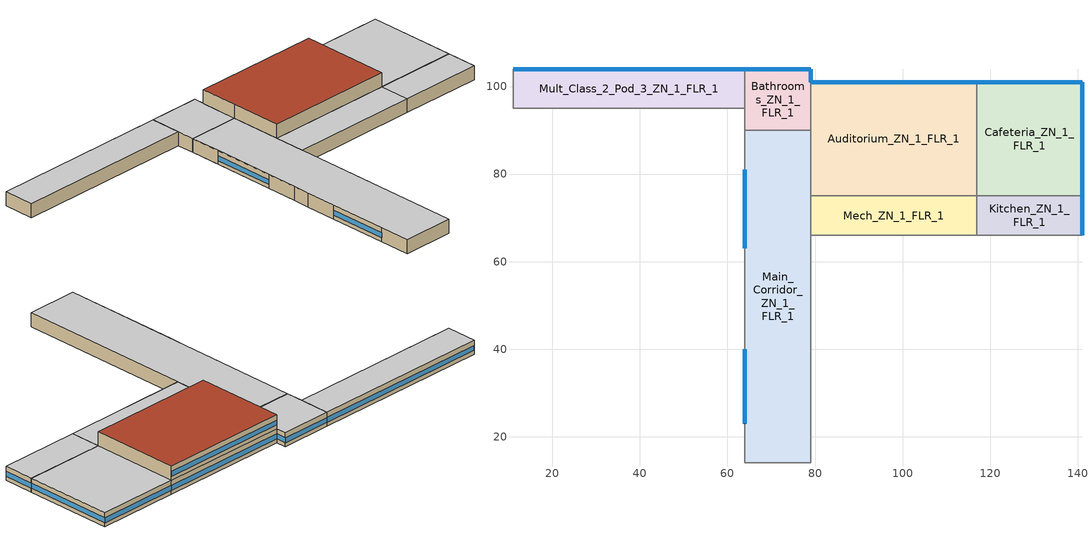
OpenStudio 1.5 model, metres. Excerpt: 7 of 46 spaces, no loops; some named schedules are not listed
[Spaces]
Kitchen_ZN_1_FLR_1
 floor ground: 141,75 141,66 117,66 117,75 z0
 wall outside: 141,66 141,75 z0:4
 wall to Cafeteria_ZN_1_FLR_1: 141,75 117,75 z0:4
 wall to Aux_Gym_ZN_1_FLR_1: 117,66 141,66 z0:4
 wall to Mech_ZN_1_FLR_1: 117,75 117,66 z0:4
 window: 141,66.05 141,74.95 z1.1:2.52
 ceiling to LIBRARY_MEDIA_CENTER_ZN_1_FLR_2: 141,66 141,75 117,75 117,66 z4
Auditorium_ZN_1_FLR_1
 floor ground: 117,101 117,75 79,75 79,101 z0
 wall outside: 117,101 79,101 z4:8; 117,101 79,101 z0:4
 wall to LIBRARY_MEDIA_CENTER_ZN_1_FLR_2: 117,75 117,101 z4:8
 wall to Main_Corridor_ZN_1_FLR_1: 79,90 79,75 z0:4
 wall to Cafeteria_ZN_1_FLR_1: 117,75 117,101 z0:4
 wall to Bathrooms_ZN_1_FLR_2: 79,101 79,90 z4:8
 wall to Bathrooms_ZN_1_FLR_1: 79,101 79,90 z0:4
 wall to Main_Corridor_ZN_1_FLR_2: 79,90 79,75 z4:8
 wall to Mech_ZN_1_FLR_2: 79,75 117,75 z4:8
 wall to Mech_ZN_1_FLR_1: 79,75 117,75 z0:4
 window: 116.95,101 79.05,101 z5.1:6.5; 116.95,101 79.05,101 z1.1:2.5
 roof outside: 117,75 117,101 79,101 79,75 z8
Cafeteria_ZN_1_FLR_1
 floor ground: 141,101 141,75 117,75 117,101 z0
 wall outside: 141,75 141,101 117,101 z0:4
 window: 141,75.05 141,100.95 / 140.95,101 117.05,101 z1.1:2.51
 ceiling to LIBRARY_MEDIA_CENTER_ZN_1_FLR_2: 141,75 141,101 117,101 117,75 z4
Main_Corridor_ZN_1_FLR_1
 floor ground: 79,90 79,14 64,14 64,90 z0
 wall outside: 64,81 64,63 / 64,40 64,23 z0:4
 wall to Mult_Class_2_Pod_1_ZN_1_FLR_1: 64,23 64,14 z0:4
 wall to Mult_Class_2_Pod_2_ZN_1_FLR_1: 64,63 64,54 z0:4
 wall to Lobby_ZN_1_FLR_1: 64,14 79,14 z0:4
 wall to Mult_Class_1_Pod_3_ZN_1_FLR_1: 64,90 64,81 z0:4
 wall to Mech_ZN_1_FLR_1: 79,66 79,75 z0:4
 wall to Mult_Class_1_Pod_2_ZN_1_FLR_1: 64,49 64,40 z0:4
 wall to Gym_ZN_1_FLR_1: 79,14 79,66 z0:4
 wall to Corridor_Pod_2_ZN_1_FLR_1: 64,54 64,49 z0:4
 wall to Bathrooms_ZN_1_FLR_1: 79,90 64,90 z0:4
 window: 64,80.95 64,63.05 / 64,39.95 64,23.05 z1.1:2.51
 ceiling to Main_Corridor_ZN_1_FLR_2: 79,14 79,90 64,90 64,14 z4
Bathrooms_ZN_1_FLR_1
 floor ground: 79,104 79,90 64,90 64,104 z0
 wall outside: 79,101 79,104 64,104 z0:4
 wall to Corridor_Pod_3_ZN_1_FLR_1: 64,95 64,90 z0:4
 wall to Mult_Class_2_Pod_3_ZN_1_FLR_1: 64,104 64,95 z0:4
 window: 78.95,104 64.05,104 z1.1:2.51; 79,101.05 79,103.95 z1.1:2.55
 ceiling to Bathrooms_ZN_1_FLR_2: 79,90 79,104 64,104 64,90 z4
Mult_Class_2_Pod_3_ZN_1_FLR_1
 floor ground: 64,104 64,95 11,95 11,104 z0
 wall outside: 64,104 11,104 z0:4
 wall to Corner_Class_2_Pod_3_ZN_1_FLR_1: 11,104 11,95 z0:4
 wall to Corridor_Pod_3_ZN_1_FLR_1: 11,95 64,95 z0:4
 window: 63.95,104 11.05,104 z1.1:2.5
 ceiling to Mult_Class_2_Pod_3_ZN_1_FLR_2: 64,95 64,104 11,104 11,95 z4
Mech_ZN_1_FLR_1
 floor ground: 117,75 117,66 79,66 79,75 z0
 wall to Gym_ZN_1_FLR_1: 79,66 117,66 z0:4
 ceiling to Mech_ZN_1_FLR_2: 117,66 117,75 79,75 79,66 z4
[Site]
El Paso International Ap  Ut_TX_USA: Latitude {deg}=31.77; Longitude {deg}=-106.5; Time Zone {hr}=-7; Elevation {m}=1186; Terrain=City
[Building]
Secondary School: North Axis {deg}=0; Default Construction Set=90.1-2010 - CZ3a-3b - SecSchl
[ClimateZones]
Climate Zone Institution Name 1=ASHRAE; Climate Zone Document Name 1=ANSI/ASHRAE Standard 169; Climate Zone Document Year 1=2006; Climate Zone Institution Name 2=CEC; Climate Zone Document Name 2=California Climate Zone Descriptions; Climate Zone Document Year 2=1995
[Site:GroundTemperature:BuildingSurface]
19.527, 19.502, 19.536, 19.598, 20.002, 21.64, 22.225, 22.375, 21.449, 20.121, 19.802, 19.633
[Site:WaterMainsTemperature]
Calculation Method=Correlation; Annual Average Outdoor Air Temperature {C}=17.9417; Maximum Difference In Monthly Average Outdoor Air Temperatures {deltaC}=21.1
[SizingPeriod:DesignDay] Barometric Pressure {Pa}=87865; Sky Clearness=0; Rain Indicator=0; Snow Indicator=0; Day of Month=21; Daylight Saving Time Indicator=0; Humidity Indicating Type=Wetbulb; Dry-Bulb Temperature Range Modifier Type=DefaultMultipliers
Name | Maximum Dry-Bulb Temperature {C} | Daily Dry-Bulb Temperature Range {deltaC} | Humidity Indicating Conditions at Maximum Dry-Bulb {BasedOnField A3} | Wind Speed {m/s} | Wind Direction {deg} | Month | Day Type | Solar Model Indicator | ASHRAE Taub | ASHRAE Taud
El Paso International Ap  Ut Ann Clg .4% Condns DB=>MWB | 38.1 | 13 | 18.1 | 3.9 | 280 | 7 | SummerDesignDay | ASHRAETau | 0.605 | 1.547
El Paso International Ap  Ut Ann Htg 99.6% Condns DB | -5.2 | 0 | -5.2 | 2.2 | 20 | 12 | WinterDesignDay | ASHRAEClearSky
El Paso International Ap  Ut Ann Clg .4% Condns WB=>MDB | 30.1 | 13 | 21.3 | 3.9 | 280 | 7 | SummerDesignDay | ASHRAETau | 0.605 | 1.547
[DefaultConstructionSet]
90.1-2010 - CZ3a-3b - SecSchl: Default Exterior Surface Constructions=Default Surface Constructions 1; Default Interior Surface Constructions=Default Surface Constructions 2; Default Ground Contact Surface Constructions=Default Surface Constructions 3; Default Exterior SubSurface Constructions=Default Sub Surface Constructions 1; Default Interior SubSurface Constructions=Default Sub Surface Constructions 2; Interior Partition Construction=Interior Partition
[DefaultSurfaceConstructions]
Name | Floor Construction | Wall Construction | Roof Ceiling Construction
Default Surface Constructions 1 | ExtSlabCarpet 4in ClimateZone 1-8 | ASHRAE 90.1-2010 ExtWall SteelFrame ClimateZone 3 | ASHRAE 90.1-2010 ExtRoof IEAD ClimateZone 2-8
Default Surface Constructions 2 | Interior Floor | Interior Wall | Interior Ceiling
Default Surface Constructions 3 | ExtSlabCarpet 4in ClimateZone 1-8 | ExtSlabCarpet 4in ClimateZone 1-8 | ExtSlabCarpet 4in ClimateZone 1-8
[Construction]
ExtSlabCarpet 4in ClimateZone 1-8: MAT-CC05 4 HW CONCRETE, CP02 CARPET PAD
ASHRAE 90.1-2010 ExtWall SteelFrame ClimateZone 3: Wood Siding, Steel Frame Wall Insulation R-10.09 IP, 1/2IN Gypsum
ASHRAE 90.1-2010 ExtRoof IEAD ClimateZone 2-8: Roof Membrane, IEAD Roof Insulation R-19.72 IP, Metal Decking
Interior Floor: F16 Acoustic tile, F05 Ceiling air space resistance, M11 100mm lightweight concrete
Interior Wall: G01a 19mm gypsum board, F04 Wall air space resistance, G01a 19mm gypsum board
Interior Ceiling: M11 100mm lightweight concrete, F05 Ceiling air space resistance, F16 Acoustic tile
ASHRAE 90.1-2010 ExtWindow Metal ClimateZone 3: Fixed Window 3.69/0.25/0.16
Exterior Door: F08 Metal surface, I01 25mm insulation board
Interior Window: Clear 3mm
Interior Door; Interior Partition: G05 25mm wood
InteriorFurnishings: Std Wood 6inch
[Material] Thermal Absorptance=0.9
Name | Roughness | Thickness {m} | Conductivity {W/m-K} | Density {kg/m3} | Specific Heat {J/kg-K} | Solar Absorptance | Visible Absorptance
MAT-CC05 4 HW CONCRETE | Rough | 0.1016 | 1.311 | 2240 | 836.8 | 0.85 | 0.85
Wood Siding | MediumSmooth | 0.01 | 0.11 | 544.62 | 1210 | 0.78 | 0.78
Steel Frame Wall Insulation R-10.09 IP | MediumRough | 0.087052 | 0.049 | 265 | 836.8 | 0.7 | 0.7
1/2IN Gypsum | Smooth | 0.0127 | 0.16 | 784.9 | 830 | 0.4 | 0.4
Roof Membrane | VeryRough | 0.0095 | 0.16 | 1121.29 | 1460 | 0.7 | 0.7
IEAD Roof Insulation R-19.72 IP | MediumRough | 0.170137 | 0.049 | 265 | 836.8 | 0.7 | 0.7
Metal Decking | MediumSmooth | 0.0015 | 45.006 | 7680 | 418.4 | 0.6 | 0.6
F16 Acoustic tile | MediumSmooth | 0.0191 | 0.06 | 368 | 590 | 0.3 | 0.3
M11 100mm lightweight concrete | MediumRough | 0.1016 | 0.53 | 1280 | 840 | 0.5 | 0.5
G01a 19mm gypsum board | MediumSmooth | 0.019 | 0.16 | 800 | 1090 | 0.4 | 0.4
F08 Metal surface | Smooth | 0.0008 | 45.28 | 7824 | 500 | 0.7 | 0.7
I01 25mm insulation board | MediumRough | 0.0254 | 0.03 | 43 | 1210 | 0.6 | 0.6
G05 25mm wood | MediumSmooth | 0.0254 | 0.15 | 608 | 1630 | 0.5 | 0.5
Std Wood 6inch | MediumSmooth | 0.15 | 0.12 | 540 | 1210 | 0.7 | 0.7
[Material:NoMass]
CP02 CARPET PAD: Roughness=Smooth; Thermal Resistance {m2-K/W}=0.1; Thermal Absorptance=0.9; Solar Absorptance=0.8; Visible Absorptance=0.8
[Material:AirGap]
Name | Thermal Resistance {m2-K/W}
F05 Ceiling air space resistance | 0.18
F04 Wall air space resistance | 0.15
[DefaultSubSurfaceConstructions]
Name | Fixed Window Construction | Operable Window Construction | Door Construction | Skylight Construction | Tubular Daylight Dome Construction | Tubular Daylight Diffuser Construction
Default Sub Surface Constructions 1 | ASHRAE 90.1-2010 ExtWindow Metal ClimateZone 3 | ASHRAE 90.1-2010 ExtWindow Metal ClimateZone 3 | Exterior Door | ASHRAE 90.1-2010 ExtWindow Metal ClimateZone 3 | Interior Window | Interior Window
Default Sub Surface Constructions 2 | Interior Window | Interior Window | Interior Door
[WindowMaterial:SimpleGlazingSystem]
Fixed Window 3.69/0.25/0.16: U-Factor {W/m2-K}=3.69087; Solar Heat Gain Coefficient=0.25; Visible Transmittance=0.16
[WindowMaterial:Glazing]
Clear 3mm: Optical Data Type=SpectralAverage; Thickness {m}=0.003; Solar Transmittance at Normal Incidence=0.837; Front Side Solar Reflectance at Normal Incidence=0.075; Back Side Solar Reflectance at Normal Incidence=0; Visible Transmittance at Normal Incidence=0.898; Front Side Visible Reflectance at Normal Incidence=0.081; Back Side Visible Reflectance at Normal Incidence=0; Infrared Transmittance at Normal Incidence=0; Front Side Infrared Hemispherical Emissivity=0.84; Back Side Infrared Hemispherical Emissivity=0.84; Conductivity {W/m-K}=0.9; Dirt Correction Factor for Solar and Visible Transmittance=1; Solar Diffusing=No
[Space] Part of Total Floor Area=Yes
Name | Space Type | Thermal Zone
Kitchen_ZN_1_FLR_1 | 90.1-2010 - SecSchl - Kitchen | Kitchen_ZN_1_FLR_1 ZN
Auditorium_ZN_1_FLR_1 | 90.1-2010 - SecSchl - Auditorium | Auditorium_ZN_1_FLR_1 ZN
Cafeteria_ZN_1_FLR_1 | 90.1-2010 - SecSchl - Cafeteria | Cafeteria_ZN_1_FLR_1 ZN
Mech_ZN_1_FLR_1 | 90.1-2010 - SecSchl - Mechanical | Mech_ZN_1_FLR_1 ZN
Main_Corridor_ZN_1_FLR_1 | 90.1-2010 - SecSchl - Corridor | Main_Corridor_ZN_1_FLR_1 ZN
Bathrooms_ZN_1_FLR_1 | 90.1-2010 - SecSchl - Restroom | Bathrooms_ZN_1_FLR_1 ZN
Mult_Class_2_Pod_3_ZN_1_FLR_1 | 90.1-2010 - SecSchl - Classroom | Mult_Class_2_Pod_3_ZN_1_FLR_1 ZN
[InternalMass:Definition] Construction=InteriorFurnishings; Design Level Calculation Method=SurfaceArea
Name | Surface Area {m2}
Kitchen_ZN_1_FLR_1_InternalMass_1 Definition | 432
Bathrooms_ZN_1_FLR_1_InternalMass_1 Definition | 420
Mech_ZN_1_FLR_1_InternalMass_1 Definition | 684
Mult_Class_2_Pod_3_ZN_1_FLR_1_InternalMass_1 Definition | 954
Main_Corridor_ZN_1_FLR_1_InternalMass_1 Definition | 2280
Cafeteria_ZN_1_FLR_1_InternalMass_1 Definition | 1248
[InternalMass]
Name | Internal Mass Definition | Space or SpaceType
Kitchen_ZN_1_FLR_1_InternalMass_1 | Kitchen_ZN_1_FLR_1_InternalMass_1 Definition | Kitchen_ZN_1_FLR_1
Bathrooms_ZN_1_FLR_1_InternalMass_1 | Bathrooms_ZN_1_FLR_1_InternalMass_1 Definition | Bathrooms_ZN_1_FLR_1
Mech_ZN_1_FLR_1_InternalMass_1 | Mech_ZN_1_FLR_1_InternalMass_1 Definition | Mech_ZN_1_FLR_1
Mult_Class_2_Pod_3_ZN_1_FLR_1_InternalMass_1 | Mult_Class_2_Pod_3_ZN_1_FLR_1_InternalMass_1 Definition | Mult_Class_2_Pod_3_ZN_1_FLR_1
Main_Corridor_ZN_1_FLR_1_InternalMass_1 | Main_Corridor_ZN_1_FLR_1_InternalMass_1 Definition | Main_Corridor_ZN_1_FLR_1
Cafeteria_ZN_1_FLR_1_InternalMass_1 | Cafeteria_ZN_1_FLR_1_InternalMass_1 Definition | Cafeteria_ZN_1_FLR_1
[Daylighting:Control] Position Z-Coordinate {m}=0.762; Theta Rotation Around Y-Axis {deg}=-0; Lighting Control Type=Stepped; Minimum Input Power Fraction for Continuous Dimming Control=0.3; Minimum Light Output Fraction for Continuous Dimming Control=0.2; Number of Stepped Control Steps=3; Probability Lighting will be Reset When Needed in Manual Stepped Control=1; Maximum Allowable Discomfort Glare Index=22
Name | Space | Position X-Coordinate {m} | Position Y-Coordinate {m} | Illuminance Setpoint {lux}
Daylighting:Control #23 | Cafeteria_ZN_1_FLR_1 | 22.3236 | 13 | 375
Daylighting:Control #24 | Cafeteria_ZN_1_FLR_1 | 12 | 24.3236 | 375
Daylighting:Control #29 | Mult_Class_2_Pod_3_ZN_1_FLR_1 | 13.2588 | 7.3236 | 500
Daylighting:Control #30 | Mult_Class_2_Pod_3_ZN_1_FLR_1 | 39.7764 | 7.3236 | 500
Daylighting:Control #47 | Auditorium_ZN_1_FLR_1 | 9.5006 | 21.7328 | 375
Daylighting:Control #48 | Auditorium_ZN_1_FLR_1 | 28.5004 | 21.7328 | 375
[SpaceType] Standards Building Type=SecondarySchool
Name | Default Schedule Set | Design Specification Outdoor Air Object | Standards Space Type
90.1-2010 - SecSchl - Corridor | 90.1-2010 - SecSchl - Corridor Schedule Set | 90.1-2010 - SecSchl - Corridor Ventilation | Corridor
90.1-2010 - SecSchl - Restroom | 90.1-2010 - SecSchl - Restroom Schedule Set | 90.1-2010 - SecSchl - Restroom Ventilation | Restroom
90.1-2010 - SecSchl - Classroom | 90.1-2010 - SecSchl - Classroom Schedule Set | 90.1-2010 - SecSchl - Classroom Ventilation | Classroom
90.1-2010 - SecSchl - Cafeteria | 90.1-2010 - SecSchl - Cafeteria Schedule Set | 90.1-2010 - SecSchl - Cafeteria Ventilation | Cafeteria
90.1-2010 - SecSchl - Kitchen | 90.1-2010 - SecSchl - Kitchen Schedule Set | 90.1-2010 - SecSchl - Kitchen Ventilation | Kitchen
90.1-2010 - SecSchl - Auditorium | 90.1-2010 - SecSchl - Auditorium Schedule Set | 90.1-2010 - SecSchl - Auditorium Ventilation | Auditorium
90.1-2010 - SecSchl - Mechanical | 90.1-2010 - SecSchl - Mechanical Schedule Set | 90.1-2010 - SecSchl - Mechanical Ventilation | Mechanical
[DefaultScheduleSet] People Activity Level Schedule=SecondarySchool Activity; Lighting Schedule=SecondarySchool Bldg Light; Infiltration Schedule=SecondarySchool Infil
Name | Number of People Schedule | Electric Equipment Schedule | Gas Equipment Schedule
90.1-2010 - SecSchl - Corridor Schedule Set; 90.1-2010 - SecSchl - Restroom Schedule Set; 90.1-2010 - SecSchl - Classroom Schedule Set; 90.1-2010 - SecSchl - Cafeteria Schedule Set; 90.1-2010 - SecSchl - Mechanical Schedule Set | SecondarySchool Bldg Occ | SecondarySchool Bldg Equip
90.1-2010 - SecSchl - Kitchen Schedule Set | SecondarySchool Bldg Occ | SecondarySchool Kitchen Equip | SecondarySchool Kitchen Gas
90.1-2010 - SecSchl - Auditorium Schedule Set | SecondarySchool Auditorium Occ | SecondarySchool Bldg Equip
[Lights:Definition] Design Level Calculation Method=Watts/Area
Name | Watts per Space Floor Area {W/m2}
90.1-2010 - SecSchl - Corridor Lights Definition | 7.10418
90.1-2010 - SecSchl - Restroom Lights Definition | 10.5486
90.1-2010 - SecSchl - Classroom Lights Definition | 13.3472
90.1-2010 - SecSchl - Cafeteria Lights Definition | 6.99654
90.1-2010 - SecSchl - Kitchen Lights Definition | 10.6563
90.1-2010 - SecSchl - Auditorium Lights Definition | 8.50349
90.1-2010 - SecSchl - Mechanical Lights Definition | 10.2257
[Lights]
Name | Lights Definition | Space or SpaceType | Schedule
90.1-2010 - SecSchl - Corridor Lights | 90.1-2010 - SecSchl - Corridor Lights Definition | 90.1-2010 - SecSchl - Corridor
90.1-2010 - SecSchl - Restroom Lights | 90.1-2010 - SecSchl - Restroom Lights Definition | 90.1-2010 - SecSchl - Restroom
90.1-2010 - SecSchl - Classroom Lights | 90.1-2010 - SecSchl - Classroom Lights Definition | 90.1-2010 - SecSchl - Classroom | SecondarySchool Bldg Light OccSensor Reduction
90.1-2010 - SecSchl - Cafeteria Lights | 90.1-2010 - SecSchl - Cafeteria Lights Definition | 90.1-2010 - SecSchl - Cafeteria
90.1-2010 - SecSchl - Kitchen Lights | 90.1-2010 - SecSchl - Kitchen Lights Definition | 90.1-2010 - SecSchl - Kitchen
90.1-2010 - SecSchl - Auditorium Lights | 90.1-2010 - SecSchl - Auditorium Lights Definition | 90.1-2010 - SecSchl - Auditorium
90.1-2010 - SecSchl - Mechanical Lights | 90.1-2010 - SecSchl - Mechanical Lights Definition | 90.1-2010 - SecSchl - Mechanical
[DesignSpecification:OutdoorAir] Outdoor Air Method=Sum
Name | Outdoor Air Flow per Floor Area {m3/s-m2} | Outdoor Air Flow per Person {m3/s-person}
90.1-2010 - SecSchl - Corridor Ventilation; 90.1-2010 - SecSchl - Restroom Ventilation | 0.0003048
90.1-2010 - SecSchl - Classroom Ventilation | 0.0006096 | 0.00471947
90.1-2010 - SecSchl - Cafeteria Ventilation; 90.1-2010 - SecSchl - Kitchen Ventilation | 0.0009144 | 0.00353961
90.1-2010 - SecSchl - Auditorium Ventilation | 0.0003048 | 0.00471947
90.1-2010 - SecSchl - Mechanical Ventilation | 0.0006096
[People:Definition] Number of People Calculation Method=People/Area; Fraction Radiant=0.3
Name | People per Space Floor Area {person/m2}
90.1-2010 - SecSchl - Corridor People Definition | 0.100212
90.1-2010 - SecSchl - Restroom People Definition | 0.0999967
90.1-2010 - SecSchl - Classroom People Definition | 0.249938
90.1-2010 - SecSchl - Cafeteria People Definition | 0.71946
90.1-2010 - SecSchl - Kitchen People Definition | 0.166625
90.1-2010 - SecSchl - Auditorium People Definition | 1.0004
90.1-2010 - SecSchl - Mechanical People Definition | 0.0100104
[People]
Name | People Definition | Space or SpaceType
90.1-2010 - SecSchl - Corridor People | 90.1-2010 - SecSchl - Corridor People Definition | 90.1-2010 - SecSchl - Corridor
90.1-2010 - SecSchl - Restroom People | 90.1-2010 - SecSchl - Restroom People Definition | 90.1-2010 - SecSchl - Restroom
90.1-2010 - SecSchl - Classroom People | 90.1-2010 - SecSchl - Classroom People Definition | 90.1-2010 - SecSchl - Classroom
90.1-2010 - SecSchl - Cafeteria People | 90.1-2010 - SecSchl - Cafeteria People Definition | 90.1-2010 - SecSchl - Cafeteria
90.1-2010 - SecSchl - Kitchen People | 90.1-2010 - SecSchl - Kitchen People Definition | 90.1-2010 - SecSchl - Kitchen
90.1-2010 - SecSchl - Auditorium People | 90.1-2010 - SecSchl - Auditorium People Definition | 90.1-2010 - SecSchl - Auditorium
90.1-2010 - SecSchl - Mechanical People | 90.1-2010 - SecSchl - Mechanical People Definition | 90.1-2010 - SecSchl - Mechanical
[SpaceInfiltration:DesignFlowRate] Design Flow Rate Calculation Method=Flow/ExteriorArea; Flow per Exterior Surface Area {m3/s-m2}=0.000226568
Name | Space or SpaceType
90.1-2010 - SecSchl - Corridor Infiltration | 90.1-2010 - SecSchl - Corridor
90.1-2010 - SecSchl - Restroom Infiltration | 90.1-2010 - SecSchl - Restroom
90.1-2010 - SecSchl - Classroom Infiltration | 90.1-2010 - SecSchl - Classroom
90.1-2010 - SecSchl - Cafeteria Infiltration | 90.1-2010 - SecSchl - Cafeteria
90.1-2010 - SecSchl - Kitchen Infiltration | 90.1-2010 - SecSchl - Kitchen
90.1-2010 - SecSchl - Auditorium Infiltration | 90.1-2010 - SecSchl - Auditorium
90.1-2010 - SecSchl - Mechanical Infiltration | 90.1-2010 - SecSchl - Mechanical
[ElectricEquipment:Definition] Design Level Calculation Method=Watts/Area
Name | Watts per Space Floor Area {W/m2}
90.1-2010 - SecSchl - Corridor Electric Equipment Definition; 90.1-2010 - SecSchl - Restroom Electric Equipment Definition; 90.1-2010 - SecSchl - Mechanical Electric Equipment Definition | 2.90626
90.1-2010 - SecSchl - Classroom Electric Equipment Definition | 7.31946
90.1-2010 - SecSchl - Cafeteria Electric Equipment Definition | 13.9931
90.1-2010 - SecSchl - Kitchen Electric Equipment Definition | 161.997
90.1-2010 - SecSchl - Auditorium Electric Equipment Definition | 3.65973
[ElectricEquipment]
Name | Electric Equipment Definition | Space or SpaceType
90.1-2010 - SecSchl - Corridor Electric Equipment | 90.1-2010 - SecSchl - Corridor Electric Equipment Definition | 90.1-2010 - SecSchl - Corridor
90.1-2010 - SecSchl - Restroom Electric Equipment | 90.1-2010 - SecSchl - Restroom Electric Equipment Definition | 90.1-2010 - SecSchl - Restroom
90.1-2010 - SecSchl - Classroom Electric Equipment | 90.1-2010 - SecSchl - Classroom Electric Equipment Definition | 90.1-2010 - SecSchl - Classroom
90.1-2010 - SecSchl - Cafeteria Electric Equipment | 90.1-2010 - SecSchl - Cafeteria Electric Equipment Definition | 90.1-2010 - SecSchl - Cafeteria
90.1-2010 - SecSchl - Kitchen Electric Equipment | 90.1-2010 - SecSchl - Kitchen Electric Equipment Definition | 90.1-2010 - SecSchl - Kitchen
90.1-2010 - SecSchl - Auditorium Electric Equipment | 90.1-2010 - SecSchl - Auditorium Electric Equipment Definition | 90.1-2010 - SecSchl - Auditorium
90.1-2010 - SecSchl - Mechanical Electric Equipment | 90.1-2010 - SecSchl - Mechanical Electric Equipment Definition | 90.1-2010 - SecSchl - Mechanical
[ThermostatSetpoint:DualSetpoint]
Name | Heating Setpoint Temperature Schedule | Cooling Setpoint Temperature Schedule
90.1-2010 - SecSchl - Corridor Thermostat; 90.1-2010 - SecSchl - Restroom Thermostat; 90.1-2010 - SecSchl - Kitchen Thermostat; 90.1-2010 - SecSchl - Mechanical Thermostat | SecondarySchool HtgSetp BathCorrMechKitchen | SecondarySchool ClgSetp BathCorrMechKitchen
90.1-2010 - SecSchl - Classroom Thermostat; 90.1-2010 - SecSchl - Cafeteria Thermostat; 90.1-2010 - SecSchl - Auditorium Thermostat | SecondarySchool HtgSetp | SecondarySchool ClgSetp
[GasEquipment:Definition]
90.1-2010 - SecSchl - Kitchen Gas Equipment Definition: Design Level Calculation Method=Watts/Area; Watts per Space Floor Area {W/m2}=815.777
[GasEquipment]
90.1-2010 - SecSchl - Kitchen Gas Equipment: Gas Equipment Definition=90.1-2010 - SecSchl - Kitchen Gas Equipment Definition; Space or SpaceType=90.1-2010 - SecSchl - Kitchen
[ThermalZone] Use Ideal Air Loads=No
Name | Thermostat
Mult_Class_2_Pod_3_ZN_1_FLR_1 ZN | 90.1-2010 - SecSchl - Classroom Thermostat
Main_Corridor_ZN_1_FLR_1 ZN | 90.1-2010 - SecSchl - Corridor Thermostat
Cafeteria_ZN_1_FLR_1 ZN | 90.1-2010 - SecSchl - Cafeteria Thermostat
Kitchen_ZN_1_FLR_1 ZN | 90.1-2010 - SecSchl - Kitchen Thermostat
Auditorium_ZN_1_FLR_1 ZN | 90.1-2010 - SecSchl - Auditorium Thermostat
Mech_ZN_1_FLR_1 ZN | 90.1-2010 - SecSchl - Mechanical Thermostat
Bathrooms_ZN_1_FLR_1 ZN | 90.1-2010 - SecSchl - Restroom Thermostat
[Schedule:Ruleset]
Name | Default Day Schedule | Summer Design Day Schedule | Winter Design Day Schedule
SecondarySchool Bldg Light | SecondarySchool Bldg Light Default Schedule | SecondarySchool Bldg Light Summer Design Day | SecondarySchool Bldg Light Winter Design Day
SecondarySchool Bldg Occ | SecondarySchool Bldg Occ Default Schedule | SecondarySchool Bldg Occ Summer Design Day | SecondarySchool Bldg Occ Winter Design Day
SecondarySchool Activity | SecondarySchool Activity Default Schedule | SecondarySchool Activity Summer Design Day | SecondarySchool Activity Winter Design Day
SecondarySchool Infil | SecondarySchool Infil Default Schedule | SecondarySchool Infil Summer Design Day | SecondarySchool Infil Winter Design Day
SecondarySchool Bldg Equip | SecondarySchool Bldg Equip Default Schedule | SecondarySchool Bldg Equip Summer Design Day | SecondarySchool Bldg Equip Winter Design Day
SecondarySchool HtgSetp BathCorrMechKitchen | SecondarySchool HtgSetp BathCorrMechKitchen Default Schedule | SecondarySchool HtgSetp BathCorrMechKitchen Summer Design Day | SecondarySchool HtgSetp BathCorrMechKitchen Winter Design Day
SecondarySchool ClgSetp BathCorrMechKitchen | SecondarySchool ClgSetp BathCorrMechKitchen Default Schedule | SecondarySchool ClgSetp BathCorrMechKitchen Summer Design Day | SecondarySchool ClgSetp BathCorrMechKitchen Winter Design Day
SecondarySchool HtgSetp | SecondarySchool HtgSetp Default Schedule | SecondarySchool HtgSetp Summer Design Day | SecondarySchool HtgSetp Winter Design Day
SecondarySchool ClgSetp | SecondarySchool ClgSetp Default Schedule | SecondarySchool ClgSetp Summer Design Day | SecondarySchool ClgSetp Winter Design Day
SecondarySchool Kitchen Equip | SecondarySchool Kitchen Equip Default Schedule | SecondarySchool Kitchen Equip Summer Design Day | SecondarySchool Kitchen Equip Winter Design Day
SecondarySchool Kitchen Gas | SecondarySchool Kitchen Gas Default Schedule | SecondarySchool Kitchen Gas Summer Design Day | SecondarySchool Kitchen Gas Winter Design Day
SecondarySchool Auditorium Occ | SecondarySchool Auditorium Occ Default Schedule | SecondarySchool Auditorium Occ Summer Design Day | SecondarySchool Auditorium Occ Winter Design Day
SecondarySchool Bldg Light OccSensor Reduction | SecondarySchool Bldg Light Default Schedule 1 | SecondarySchool Bldg Light Summer Design Day 1 | SecondarySchool Bldg Light Winter Design Day 1
[Schedule:Day]
SecondarySchool HtgSetp Default Schedule: 6, 0, 16, 21, 0, 21, 24, 0, 16
